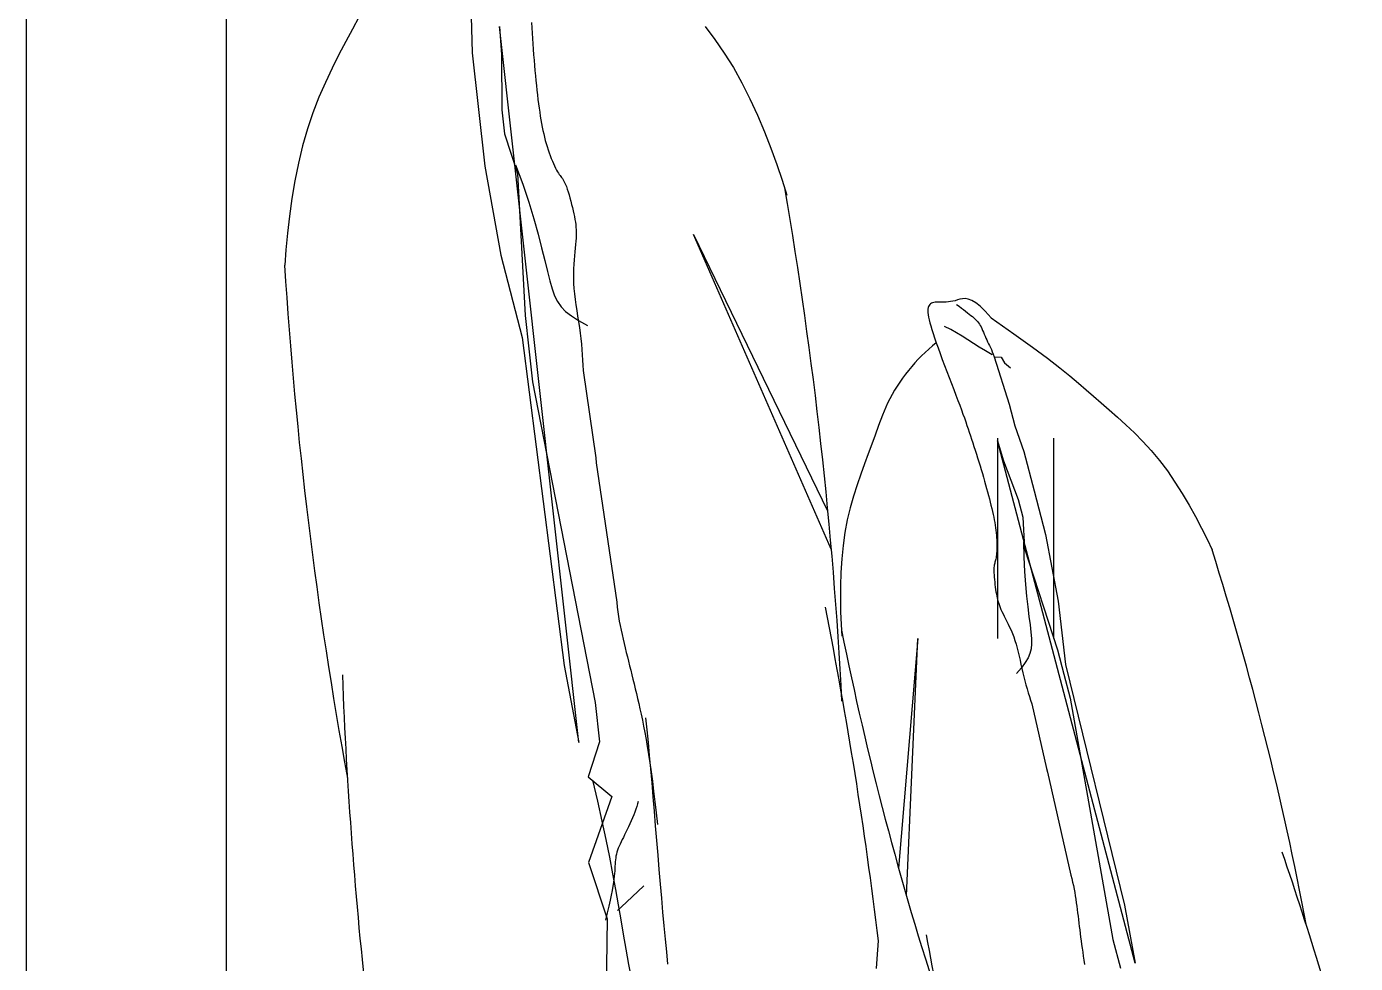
# Model space of a CAD drawing. Header units: inches. Extents: x 15.4 to 57.9, y 9.9 to 34.7.
# Drawn here: x 41.1834 to 41.5158, y 16.0902 to 16.3246 of the extents above; entities that cross this region are included whole.
import ezdxf

# ---------------------------------------------------------------- set-up
doc = ezdxf.new("R2010")
doc.units = ezdxf.units.IN
doc.header["$MEASUREMENT"] = 0
doc.layers.add('1', color=1, linetype='Continuous')

msp = doc.modelspace()

# ---------------------------------------------------------------- linework, layer by layer
at = {"layer": '1'}
for p, q in [((41.18335, 15.80146), (41.18335, 17.28146)), ((41.23335, 15.80146), (41.23335, 17.28146)), ((41.26645, 16.32693), (41.26485, 16.32394)), ((41.29453, 16.32711), (41.29479, 16.31806)), ((41.30968, 16.32562), (41.30975, 16.3243)), ((41.26485, 16.32394), (41.26318, 16.32082)), ((41.32154, 16.14548), (41.30162, 16.32458)), ((41.30162, 16.32458), (41.30218, 16.31754)), ((41.30975, 16.3243), (41.30983, 16.32297)), ((41.30983, 16.32297), (41.30992, 16.32162)), ((41.35312, 16.32461), (41.35554, 16.32137)), ((41.26318, 16.32082), (41.26148, 16.31757)), ((41.30992, 16.32162), (41.31, 16.32026)), ((41.31, 16.32026), (41.3101, 16.31891)), ((41.3101, 16.31891), (41.31019, 16.31755)), ((41.35554, 16.32137), (41.3579, 16.31795)), ((41.26148, 16.31757), (41.25977, 16.31417)), ((41.29479, 16.31806), (41.2963, 16.3046)), ((41.30218, 16.31754), (41.30225, 16.30378)), ((41.31019, 16.31755), (41.3103, 16.31621)), ((41.3103, 16.31621), (41.3104, 16.31489)), ((41.3579, 16.31795), (41.36016, 16.31433)), ((41.25977, 16.31417), (41.25809, 16.31062)), ((41.3104, 16.31489), (41.31052, 16.31359)), ((41.31052, 16.31359), (41.31063, 16.31231)), ((41.31063, 16.31231), (41.31075, 16.31106)), ((41.36016, 16.31433), (41.36231, 16.3105)), ((41.25809, 16.31062), (41.25649, 16.30692)), ((41.31075, 16.31106), (41.31088, 16.30984)), ((41.31088, 16.30984), (41.31101, 16.30865)), ((41.31101, 16.30865), (41.31115, 16.30748)), ((41.36231, 16.3105), (41.36432, 16.30651)), ((41.25649, 16.30692), (41.25498, 16.30304)), ((41.31115, 16.30748), (41.31128, 16.30635)), ((41.31128, 16.30635), (41.31143, 16.30526)), ((41.31143, 16.30526), (41.31157, 16.3042)), ((41.36432, 16.30651), (41.3662, 16.30241)), ((41.25498, 16.30304), (41.25361, 16.299)), ((41.2963, 16.3046), (41.29798, 16.28964)), ((41.30225, 16.30378), (41.30293, 16.29772)), ((41.31157, 16.3042), (41.31172, 16.30317)), ((41.31172, 16.30317), (41.31187, 16.30219)), ((41.31187, 16.30219), (41.31203, 16.30124)), ((41.3662, 16.30241), (41.36795, 16.29827)), ((41.25361, 16.299), (41.25241, 16.29477)), ((41.31203, 16.30124), (41.31219, 16.30032)), ((41.31219, 16.30032), (41.31236, 16.29943)), ((41.31236, 16.29943), (41.31254, 16.29856)), ((41.30293, 16.29772), (41.30618, 16.28784)), ((41.31254, 16.29856), (41.31272, 16.29772)), ((41.31272, 16.29772), (41.31292, 16.29691)), ((41.31292, 16.29691), (41.31312, 16.29611)), ((41.31312, 16.29611), (41.31334, 16.29532)), ((41.31334, 16.29532), (41.31357, 16.29455)), ((41.36795, 16.29827), (41.36956, 16.29415)), ((41.25241, 16.29477), (41.25137, 16.29043)), ((41.31357, 16.29455), (41.31382, 16.29378)), ((41.31382, 16.29378), (41.31407, 16.29304)), ((41.31407, 16.29304), (41.31434, 16.29231)), ((41.31434, 16.29231), (41.31461, 16.29161)), ((41.36956, 16.29415), (41.37102, 16.29009)), ((41.25137, 16.29043), (41.25048, 16.28601)), ((41.29798, 16.28964), (41.302, 16.26737)), ((41.31461, 16.29161), (41.31488, 16.29094)), ((41.31488, 16.29094), (41.31515, 16.29031)), ((41.31515, 16.29031), (41.31542, 16.28972)), ((41.31542, 16.28972), (41.31568, 16.28918)), ((41.31568, 16.28918), (41.31593, 16.2887)), ((41.31593, 16.2887), (41.31617, 16.28828)), ((41.37102, 16.29009), (41.37235, 16.28616)), ((41.25048, 16.28601), (41.24974, 16.28158)), ((41.30618, 16.28784), (41.30804, 16.25232)), ((41.31617, 16.28828), (41.3164, 16.28792)), ((41.3164, 16.28792), (41.31661, 16.28761)), ((41.31661, 16.28761), (41.31681, 16.28733)), ((41.31681, 16.28733), (41.31701, 16.28708)), ((41.31701, 16.28708), (41.3172, 16.28683)), ((41.3172, 16.28683), (41.31739, 16.28657)), ((41.31739, 16.28657), (41.31758, 16.28628)), ((41.31758, 16.28628), (41.31777, 16.28595)), ((41.31777, 16.28595), (41.31796, 16.28556)), ((41.31796, 16.28556), (41.31817, 16.28509)), ((41.37235, 16.28616), (41.37352, 16.28241)), ((41.31817, 16.28509), (41.31838, 16.28454)), ((41.31838, 16.28454), (41.3186, 16.28392)), ((41.3186, 16.28392), (41.31882, 16.28323)), ((41.31882, 16.28323), (41.31905, 16.28249)), ((41.31905, 16.28249), (41.31927, 16.28171)), ((41.24974, 16.28158), (41.24913, 16.27719)), ((41.31927, 16.28171), (41.31949, 16.28092)), ((41.31949, 16.28092), (41.3197, 16.28011)), ((41.3197, 16.28011), (41.3199, 16.2793)), ((41.3199, 16.2793), (41.32008, 16.27851)), ((41.24913, 16.27719), (41.24863, 16.2729)), ((41.32008, 16.27851), (41.32025, 16.27775)), ((41.32025, 16.27775), (41.3204, 16.27704)), ((41.3204, 16.27704), (41.32053, 16.27635)), ((41.32053, 16.27635), (41.32064, 16.27569)), ((41.32064, 16.27569), (41.32072, 16.27504)), ((41.24863, 16.2729), (41.24825, 16.26877)), ((41.32072, 16.27504), (41.32079, 16.27439)), ((41.32079, 16.27439), (41.32083, 16.27374)), ((41.32085, 16.27238), (41.32082, 16.27165)), ((41.32083, 16.27374), (41.32085, 16.27307)), ((41.32085, 16.27307), (41.32085, 16.27238)), ((41.38461, 16.19381), (41.35019, 16.27254)), ((41.35019, 16.27254), (41.38374, 16.20339)), ((41.24825, 16.26877), (41.24797, 16.26486)), ((41.32061, 16.26916), (41.32052, 16.26822)), ((41.3207, 16.27004), (41.32061, 16.26916)), ((41.32077, 16.27087), (41.3207, 16.27004)), ((41.32082, 16.27165), (41.32077, 16.27087)), ((41.302, 16.26737), (41.30734, 16.24677)), ((41.32032, 16.2662), (41.32024, 16.26511)), ((41.32042, 16.26723), (41.32032, 16.2662)), ((41.32052, 16.26822), (41.32042, 16.26723)), ((41.32018, 16.26398), (41.32015, 16.26281)), ((41.32015, 16.26281), (41.32015, 16.26159)), ((41.32024, 16.26511), (41.32018, 16.26398)), ((41.32015, 16.26159), (41.32019, 16.26033)), ((41.32019, 16.26033), (41.32028, 16.25903)), ((41.32028, 16.25903), (41.32042, 16.2577)), ((41.32042, 16.2577), (41.32058, 16.25634)), ((41.32058, 16.25634), (41.32078, 16.25496)), ((41.40974, 16.25539), (41.40949, 16.25525)), ((41.41001, 16.25551), (41.40974, 16.25539)), ((41.41033, 16.25559), (41.41001, 16.25551)), ((41.41068, 16.25564), (41.41033, 16.25559)), ((41.41107, 16.25566), (41.41068, 16.25564)), ((41.41149, 16.25567), (41.41107, 16.25566)), ((41.41193, 16.25567), (41.41149, 16.25567)), ((41.41241, 16.25567), (41.41193, 16.25567)), ((41.41291, 16.25567), (41.41241, 16.25567)), ((41.41343, 16.25568), (41.41291, 16.25567)), ((41.41396, 16.25571), (41.41343, 16.25568)), ((41.41451, 16.25577), (41.41396, 16.25571)), ((41.41507, 16.25587), (41.41451, 16.25577)), ((41.41564, 16.25601), (41.41507, 16.25587)), ((41.41621, 16.25619), (41.41564, 16.25601)), ((41.41681, 16.25637), (41.41621, 16.25619)), ((41.41745, 16.2565), (41.41681, 16.25637)), ((41.41814, 16.25653), (41.41745, 16.2565)), ((41.41892, 16.2564), (41.41814, 16.25653)), ((41.4198, 16.25607), (41.41892, 16.2564)), ((41.42078, 16.25549), (41.4198, 16.25607)), ((41.42191, 16.2546), (41.42078, 16.25549)), ((41.30804, 16.25232), (41.30897, 16.244)), ((41.32078, 16.25496), (41.32099, 16.25356)), ((41.32099, 16.25356), (41.3212, 16.25215)), ((41.3212, 16.25215), (41.32142, 16.25073)), ((41.40883, 16.25391), (41.40881, 16.25349)), ((41.40881, 16.25349), (41.40883, 16.25303)), ((41.40889, 16.25427), (41.40883, 16.25391)), ((41.40883, 16.25303), (41.40889, 16.2525)), ((41.40899, 16.25458), (41.40889, 16.25427)), ((41.40889, 16.2525), (41.40898, 16.25191)), ((41.40912, 16.25484), (41.40899, 16.25458)), ((41.40929, 16.25507), (41.40912, 16.25484)), ((41.40949, 16.25525), (41.40929, 16.25507)), ((41.42318, 16.25336), (41.42191, 16.2546)), ((41.42463, 16.2517), (41.42318, 16.25336)), ((41.32142, 16.25073), (41.32163, 16.24932)), ((41.32163, 16.24932), (41.32183, 16.24792)), ((41.40898, 16.25191), (41.40912, 16.25125)), ((41.40912, 16.25125), (41.4093, 16.25051)), ((41.4093, 16.25051), (41.40953, 16.24969)), ((41.40953, 16.24969), (41.4098, 16.24878)), ((41.4098, 16.24878), (41.41012, 16.24779)), ((41.42463, 16.2517), (41.43034, 16.24775)), ((41.30734, 16.24677), (41.31786, 16.16476)), ((41.32183, 16.24792), (41.322, 16.24652)), ((41.322, 16.24652), (41.32214, 16.24515)), ((41.41012, 16.24779), (41.41049, 16.24669)), ((41.41049, 16.24669), (41.41091, 16.24549)), ((41.41091, 16.24549), (41.41138, 16.24418)), ((41.43034, 16.24775), (41.435, 16.24442)), ((41.30897, 16.244), (41.30991, 16.23567)), ((41.32214, 16.24515), (41.32225, 16.2438)), ((41.32225, 16.2438), (41.32234, 16.24246)), ((41.32234, 16.24246), (41.32242, 16.24114)), ((41.41138, 16.24418), (41.41189, 16.24279)), ((41.41189, 16.24279), (41.41243, 16.24133)), ((41.435, 16.24442), (41.43878, 16.24162)), ((41.32242, 16.24114), (41.3225, 16.23984)), ((41.3225, 16.23984), (41.32256, 16.23856)), ((41.41243, 16.24133), (41.413, 16.23983)), ((41.413, 16.23983), (41.41358, 16.2383)), ((41.42543, 16.24199), (41.42912, 16.23013)), ((41.42543, 16.24199), (41.42715, 16.24185)), ((41.42715, 16.24185), (41.42799, 16.24044)), ((41.42799, 16.24044), (41.42948, 16.23919)), ((41.43878, 16.24162), (41.44184, 16.23924)), ((41.44184, 16.23924), (41.44436, 16.2372)), ((41.30991, 16.23567), (41.30991, 16.23567)), ((41.30991, 16.23567), (41.32558, 16.15544)), ((41.32256, 16.23856), (41.32574, 16.21667)), ((41.41358, 16.2383), (41.41416, 16.23677)), ((41.41416, 16.23677), (41.41474, 16.23526)), ((41.44436, 16.2372), (41.44649, 16.2354)), ((41.41474, 16.23526), (41.4153, 16.23379)), ((41.4153, 16.23379), (41.41584, 16.23238)), ((41.41584, 16.23238), (41.41634, 16.23106)), ((41.44649, 16.2354), (41.44839, 16.23374)), ((41.44839, 16.23374), (41.45024, 16.23211)), ((41.45024, 16.23211), (41.45217, 16.23045)), ((41.3987, 16.23037), (41.39748, 16.22737)), ((41.41634, 16.23106), (41.41679, 16.22983)), ((41.41679, 16.22983), (41.41721, 16.2287)), ((41.42912, 16.23013), (41.43054, 16.22467)), ((41.45217, 16.23045), (41.45418, 16.22872)), ((41.39748, 16.22737), (41.39648, 16.22476)), ((41.41721, 16.2287), (41.4176, 16.22765)), ((41.4176, 16.22765), (41.41795, 16.22666)), ((41.41795, 16.22666), (41.41828, 16.22572)), ((41.41828, 16.22572), (41.41859, 16.22482)), ((41.45418, 16.22872), (41.45625, 16.2269)), ((41.45625, 16.2269), (41.45836, 16.22498)), ((41.39561, 16.22238), (41.39478, 16.22007)), ((41.39648, 16.22476), (41.39561, 16.22238)), ((41.41859, 16.22482), (41.41889, 16.22395)), ((41.41889, 16.22395), (41.41918, 16.22309)), ((41.41918, 16.22309), (41.41946, 16.22223)), ((41.41946, 16.22223), (41.41975, 16.22135)), ((41.43054, 16.22467), (41.43281, 16.21826)), ((41.45836, 16.22498), (41.46049, 16.22295)), ((41.46049, 16.22295), (41.46261, 16.22079)), ((41.39478, 16.22007), (41.39389, 16.21768)), ((41.41975, 16.22135), (41.42005, 16.22045)), ((41.42005, 16.22045), (41.42034, 16.21953)), ((41.42034, 16.21953), (41.42065, 16.21859)), ((41.46064, 16.09027), (41.42626, 16.22098)), ((41.42626, 16.22098), (41.42777, 16.2159)), ((41.42635, 16.17146), (41.42635, 16.22158)), ((41.44035, 16.17146), (41.44035, 16.22158)), ((41.46261, 16.22079), (41.46471, 16.21849)), ((41.32574, 16.21667), (41.32582, 16.21543)), ((41.39389, 16.21768), (41.39297, 16.2152)), ((41.42065, 16.21859), (41.42095, 16.21763)), ((41.42095, 16.21763), (41.42126, 16.21667)), ((41.42126, 16.21667), (41.42156, 16.21569)), ((41.42156, 16.21569), (41.42186, 16.21472)), ((41.42777, 16.2159), (41.43143, 16.20625)), ((41.43281, 16.21826), (41.43538, 16.20843)), ((41.46471, 16.21849), (41.46676, 16.21602)), ((41.46676, 16.21602), (41.46874, 16.2134)), ((41.32582, 16.21543), (41.33098, 16.18058)), ((41.39203, 16.21261), (41.3911, 16.20991)), ((41.39297, 16.2152), (41.39203, 16.21261)), ((41.42186, 16.21472), (41.42216, 16.21375)), ((41.42216, 16.21375), (41.42245, 16.21278)), ((41.42245, 16.21278), (41.42273, 16.21183)), ((41.46874, 16.2134), (41.47064, 16.21063)), ((41.3911, 16.20991), (41.39022, 16.2071)), ((41.42273, 16.21183), (41.423, 16.21089)), ((41.423, 16.21089), (41.42327, 16.20996)), ((41.42327, 16.20996), (41.42352, 16.20905)), ((41.42352, 16.20905), (41.42376, 16.20816)), ((41.47064, 16.21063), (41.47245, 16.20778)), ((41.39022, 16.2071), (41.3894, 16.20419)), ((41.42376, 16.20816), (41.42399, 16.20729)), ((41.42399, 16.20729), (41.42421, 16.20645)), ((41.42421, 16.20645), (41.42442, 16.20562)), ((41.42442, 16.20562), (41.42461, 16.20481)), ((41.43143, 16.20625), (41.43259, 16.20183)), ((41.43538, 16.20843), (41.43824, 16.19751)), ((41.47245, 16.20778), (41.47417, 16.20488)), ((41.3894, 16.20419), (41.38867, 16.20116)), ((41.42461, 16.20481), (41.4248, 16.20403)), ((41.4248, 16.20403), (41.42497, 16.20327)), ((41.42497, 16.20327), (41.42513, 16.20254)), ((41.42513, 16.20254), (41.42528, 16.20183)), ((41.47417, 16.20488), (41.47578, 16.20198)), ((41.38867, 16.20116), (41.38806, 16.19801)), ((41.42528, 16.20183), (41.42541, 16.20115)), ((41.42541, 16.20115), (41.42553, 16.20048)), ((41.42553, 16.20048), (41.42564, 16.19983)), ((41.42564, 16.19983), (41.42574, 16.19919)), ((41.42574, 16.19919), (41.42582, 16.19856)), ((41.43259, 16.20183), (41.43298, 16.19404)), ((41.47578, 16.20198), (41.47728, 16.19911)), ((41.47728, 16.19911), (41.47866, 16.19632)), ((41.38806, 16.19801), (41.3876, 16.19475)), ((41.42582, 16.19856), (41.4259, 16.19795)), ((41.4259, 16.19795), (41.42595, 16.19734)), ((41.42595, 16.19734), (41.426, 16.19674)), ((41.426, 16.19674), (41.42604, 16.19614)), ((41.42604, 16.19614), (41.42606, 16.19554)), ((41.42606, 16.19554), (41.42607, 16.19496)), ((41.43824, 16.19751), (41.44143, 16.18084)), ((41.47866, 16.19632), (41.47992, 16.19366)), ((41.3876, 16.19475), (41.38726, 16.19142)), ((41.42598, 16.19241), (41.42593, 16.19201)), ((41.42601, 16.19286), (41.42598, 16.19241)), ((41.42604, 16.19334), (41.42601, 16.19286)), ((41.42606, 16.19386), (41.42604, 16.19334)), ((41.42607, 16.1944), (41.42606, 16.19386)), ((41.42607, 16.19496), (41.42607, 16.1944)), ((41.43298, 16.19404), (41.44127, 16.16868)), ((41.38726, 16.19142), (41.38705, 16.18804)), ((41.42535, 16.18926), (41.42534, 16.18888)), ((41.42539, 16.18959), (41.42535, 16.18926)), ((41.42543, 16.18987), (41.42539, 16.18959)), ((41.42548, 16.19012), (41.42543, 16.18987)), ((41.42555, 16.19036), (41.42548, 16.19012)), ((41.42561, 16.19058), (41.42555, 16.19036)), ((41.42568, 16.19081), (41.42561, 16.19058)), ((41.42575, 16.19106), (41.42568, 16.19081)), ((41.42582, 16.19133), (41.42575, 16.19106)), ((41.42588, 16.19165), (41.42582, 16.19133)), ((41.42593, 16.19201), (41.42588, 16.19165)), ((41.38705, 16.18804), (41.38694, 16.18468)), ((41.42534, 16.18888), (41.42534, 16.18844)), ((41.42534, 16.18844), (41.42535, 16.18794)), ((41.42535, 16.18794), (41.42538, 16.1874)), ((41.42538, 16.1874), (41.42542, 16.18682)), ((41.42542, 16.18682), (41.42548, 16.18622)), ((41.42548, 16.18622), (41.42554, 16.1856)), ((41.42554, 16.1856), (41.42561, 16.18498)), ((41.38694, 16.18468), (41.38693, 16.18135)), ((41.42561, 16.18498), (41.42569, 16.18436)), ((41.42569, 16.18436), (41.42577, 16.18376)), ((41.42577, 16.18376), (41.42586, 16.18318)), ((41.42586, 16.18318), (41.42595, 16.18264)), ((41.42595, 16.18264), (41.42604, 16.18212)), ((41.33098, 16.18058), (41.3311, 16.17937)), ((41.3311, 16.17937), (41.33125, 16.17819)), ((41.38693, 16.18135), (41.387, 16.17812)), ((41.42604, 16.18212), (41.42615, 16.18163)), ((41.42615, 16.18163), (41.42626, 16.18115)), ((41.42626, 16.18115), (41.42639, 16.18068)), ((41.42639, 16.18068), (41.42654, 16.18022)), ((41.42654, 16.18022), (41.4267, 16.17974)), ((41.4267, 16.17974), (41.42689, 16.17926)), ((41.42689, 16.17926), (41.42711, 16.17876)), ((41.44143, 16.18084), (41.44325, 16.16498)), ((41.33125, 16.17819), (41.33142, 16.17701)), ((41.33142, 16.17701), (41.33162, 16.17586)), ((41.33162, 16.17586), (41.33183, 16.17471)), ((41.387, 16.17812), (41.38714, 16.17501)), ((41.42711, 16.17876), (41.42735, 16.17823)), ((41.42735, 16.17823), (41.42762, 16.17766)), ((41.42762, 16.17766), (41.42792, 16.17707)), ((41.42792, 16.17707), (41.42825, 16.17644)), ((41.42825, 16.17644), (41.42858, 16.17578)), ((41.42858, 16.17578), (41.42893, 16.17508)), ((41.33183, 16.17471), (41.33207, 16.17358)), ((41.33207, 16.17358), (41.33231, 16.17246)), ((41.33231, 16.17246), (41.33257, 16.17134)), ((41.38714, 16.17501), (41.38732, 16.17207)), ((41.42893, 16.17508), (41.42928, 16.17434)), ((41.42928, 16.17434), (41.42962, 16.17357)), ((41.42962, 16.17357), (41.42996, 16.17275)), ((41.42996, 16.17275), (41.43029, 16.1719)), ((41.33257, 16.17134), (41.33284, 16.17023)), ((41.33284, 16.17023), (41.33311, 16.16912)), ((41.33311, 16.16912), (41.33338, 16.16802)), ((41.40631, 16.17146), (41.40149, 16.11402)), ((41.40347, 16.10707), (41.40631, 16.17146)), ((41.43029, 16.1719), (41.4306, 16.17101)), ((41.4306, 16.17101), (41.43089, 16.17007)), ((41.43089, 16.17007), (41.43115, 16.1691)), ((41.43115, 16.1691), (41.4314, 16.16811)), ((41.33338, 16.16802), (41.33366, 16.16691)), ((41.33366, 16.16691), (41.33394, 16.16581)), ((41.33394, 16.16581), (41.33421, 16.16469)), ((41.4314, 16.16811), (41.43164, 16.16709)), ((41.43164, 16.16709), (41.43187, 16.16605)), ((41.43187, 16.16605), (41.4321, 16.16501)), ((41.44127, 16.16868), (41.44286, 16.1626)), ((41.31786, 16.16476), (41.32154, 16.14548)), ((41.33421, 16.16469), (41.33449, 16.16357)), ((41.33449, 16.16357), (41.33477, 16.16243)), ((41.33477, 16.16243), (41.33505, 16.16128)), ((41.4321, 16.16501), (41.43233, 16.16396)), ((41.43233, 16.16396), (41.43256, 16.16291)), ((41.43256, 16.16291), (41.43281, 16.16188)), ((41.44286, 16.1626), (41.44445, 16.15653)), ((41.44325, 16.16498), (41.45801, 16.10475)), ((41.33505, 16.16128), (41.33533, 16.16011)), ((41.33533, 16.16011), (41.33562, 16.15892)), ((41.43281, 16.16188), (41.43306, 16.16086)), ((41.43306, 16.16086), (41.43333, 16.15986)), ((41.43333, 16.15986), (41.43362, 16.15888)), ((41.33562, 16.15892), (41.33591, 16.15771)), ((41.33591, 16.15771), (41.3362, 16.15647)), ((41.3362, 16.15647), (41.33649, 16.1552)), ((41.43362, 16.15888), (41.43392, 16.15792)), ((41.43392, 16.15792), (41.43421, 16.15698)), ((41.43421, 16.15698), (41.43452, 16.15605)), ((41.43452, 16.15605), (41.43481, 16.15513)), ((41.44445, 16.15653), (41.44445, 16.15653)), ((41.44445, 16.15653), (41.45513, 16.09615)), ((41.32558, 16.15544), (41.32668, 16.14561)), ((41.33649, 16.1552), (41.33679, 16.15389)), ((41.33679, 16.15389), (41.33709, 16.15252)), ((41.33709, 16.15252), (41.33739, 16.15108)), ((41.43481, 16.15513), (41.4385, 16.13896)), ((41.33739, 16.15108), (41.3377, 16.14957)), ((41.3377, 16.14957), (41.33801, 16.14797)), ((41.33818, 16.15167), (41.3385, 16.14863)), ((41.33801, 16.14797), (41.33832, 16.14626)), ((41.33832, 16.14626), (41.33863, 16.14444)), ((41.3385, 16.14863), (41.33881, 16.14549)), ((41.32668, 16.14561), (41.32384, 16.13686)), ((41.33863, 16.14444), (41.33894, 16.1425)), ((41.33881, 16.14549), (41.33913, 16.14223)), ((41.33894, 16.1425), (41.33926, 16.14041)), ((41.33913, 16.14223), (41.33944, 16.13887)), ((41.33926, 16.14041), (41.33958, 16.13817)), ((41.32384, 16.13686), (41.32976, 16.13198)), ((41.33944, 16.13887), (41.33974, 16.13541)), ((41.33958, 16.13817), (41.3399, 16.13579)), ((41.3399, 16.13579), (41.34022, 16.13327)), ((41.4385, 16.13896), (41.43877, 16.13806)), ((41.43877, 16.13806), (41.44457, 16.11229)), ((41.33974, 16.13541), (41.34004, 16.13187)), ((41.34022, 16.13327), (41.34054, 16.13061)), ((41.32976, 16.13198), (41.32395, 16.11541)), ((41.34004, 16.13187), (41.34034, 16.12828)), ((41.34054, 16.13061), (41.34087, 16.12783)), ((41.34034, 16.12828), (41.34064, 16.12464)), ((41.34087, 16.12783), (41.34119, 16.12491)), ((41.34064, 16.12464), (41.34094, 16.12097)), ((41.34094, 16.12097), (41.34124, 16.11731)), ((41.34124, 16.11731), (41.34154, 16.11366)), ((41.32395, 16.11541), (41.32859, 16.10138)), ((41.34154, 16.11366), (41.34184, 16.11004)), ((41.33777, 16.10964), (41.33339, 16.10551)), ((41.34184, 16.11004), (41.34215, 16.10648)), ((41.44457, 16.11229), (41.44481, 16.11141)), ((41.44481, 16.11141), (41.44502, 16.11054)), ((41.44502, 16.11054), (41.44522, 16.10967)), ((41.44522, 16.10967), (41.44539, 16.10881)), ((41.34215, 16.10648), (41.34246, 16.10299)), ((41.44539, 16.10881), (41.44555, 16.10795)), ((41.44555, 16.10795), (41.44569, 16.1071)), ((41.44569, 16.1071), (41.44582, 16.10624)), ((41.44582, 16.10624), (41.44594, 16.10539)), ((41.33339, 16.10551), (41.3312, 16.10344)), ((41.34246, 16.10299), (41.34277, 16.09958)), ((41.44594, 16.10539), (41.44606, 16.10454)), ((41.44606, 16.10454), (41.44617, 16.1037)), ((41.44617, 16.1037), (41.44627, 16.10285)), ((41.44627, 16.10285), (41.44638, 16.102)), ((41.45801, 16.10475), (41.46064, 16.09027)), ((41.32859, 16.10138), (41.32837, 16.08356)), ((41.34277, 16.09958), (41.34309, 16.09628)), ((41.44638, 16.102), (41.44648, 16.10115)), ((41.44648, 16.10115), (41.44659, 16.10029)), ((41.44659, 16.10029), (41.4467, 16.09943)), ((41.4467, 16.09943), (41.44681, 16.09856)), ((41.34309, 16.09628), (41.3434, 16.09309)), ((41.39639, 16.09584), (41.39623, 16.09362)), ((41.44681, 16.09856), (41.44692, 16.09768)), ((41.44692, 16.09768), (41.44704, 16.09679)), ((41.44704, 16.09679), (41.44716, 16.09588)), ((41.44716, 16.09588), (41.44729, 16.09495)), ((41.45513, 16.09615), (41.45701, 16.08897)), ((41.3434, 16.09309), (41.34371, 16.09001)), ((41.39623, 16.09362), (41.39606, 16.09132)), ((41.44729, 16.09495), (41.44742, 16.09401)), ((41.44742, 16.09401), (41.44756, 16.09304)), ((41.44756, 16.09304), (41.4477, 16.09204)), ((41.39606, 16.09132), (41.39587, 16.08891)), ((41.4477, 16.09204), (41.44786, 16.091)), ((41.44786, 16.091), (41.44804, 16.08992))]:
    msp.add_line(p, q, dxfattribs=at)
for points in [[(41.30568, 16.28997), (41.30746, 16.28515), (41.30897, 16.28065), (41.31024, 16.27649), (41.3113, 16.27267), (41.3122, 16.26921), (41.31296, 16.2661), (41.31363, 16.26335), (41.31424, 16.26097), (41.31482, 16.25895), (41.31545, 16.25724), (41.31618, 16.25577), (41.31708, 16.25448), (41.31821, 16.25331), (41.31964, 16.25218), (41.32143, 16.25104), (41.32365, 16.24981)], [(41.416, 16.25504), (41.41662, 16.2546), (41.41721, 16.25418), (41.41776, 16.25377), (41.41827, 16.25338), (41.41875, 16.25301), (41.41919, 16.25266), (41.41959, 16.25233), (41.41995, 16.25203), (41.42028, 16.25175), (41.42057, 16.25149), (41.42084, 16.25124), (41.42108, 16.25099), (41.42131, 16.25074), (41.42152, 16.25046), (41.42172, 16.25016), (41.42191, 16.24982), (41.42211, 16.24944), (41.42231, 16.24903), (41.4225, 16.24858), (41.42271, 16.24812), (41.42291, 16.24764), (41.42312, 16.24715), (41.42333, 16.24666), (41.42355, 16.24618), (41.42377, 16.24571), (41.42399, 16.24525), (41.42422, 16.24477), (41.42446, 16.24429), (41.4247, 16.24378), (41.42494, 16.24323), (41.42518, 16.24264), (41.42543, 16.24199)], [(41.4249, 16.24243), (41.42322, 16.24344), (41.42166, 16.2444), (41.4202, 16.24533), (41.4188, 16.24623), (41.41741, 16.2471), (41.416, 16.24795), (41.41454, 16.24878), (41.41299, 16.24959)], [(41.43276, 16.19567), (41.43281, 16.19181), (41.43297, 16.18825), (41.43321, 16.185), (41.43349, 16.18204), (41.4338, 16.17938), (41.4341, 16.17699), (41.43438, 16.17489), (41.4346, 16.17306), (41.43473, 16.17149), (41.43475, 16.17012), (41.43464, 16.1689), (41.43436, 16.16775), (41.43388, 16.16663), (41.43318, 16.16545), (41.43224, 16.16417), (41.43102, 16.16271)], [(41.34047, 16.06457), (41.33863, 16.07085), (41.33712, 16.07641), (41.33588, 16.08138), (41.33487, 16.08586), (41.33403, 16.08996), (41.33332, 16.09379), (41.33268, 16.09748), (41.33207, 16.10113), (41.33144, 16.10483), (41.33076, 16.10865), (41.33004, 16.11263), (41.32924, 16.11679), (41.32835, 16.12117), (41.32737, 16.12582), (41.32627, 16.13077), (41.32504, 16.13606)], [(41.33631, 16.13069), (41.33617, 16.1301), (41.33599, 16.12946), (41.33576, 16.12878), (41.33551, 16.12807), (41.33523, 16.12734), (41.33493, 16.12659), (41.33461, 16.12585), (41.33428, 16.1251), (41.33395, 16.12437), (41.33362, 16.12367), (41.33329, 16.123), (41.33297, 16.12235), (41.33266, 16.12174), (41.33236, 16.12116), (41.33208, 16.12059), (41.33182, 16.12005), (41.33158, 16.11952), (41.33137, 16.11901), (41.33118, 16.11851), (41.33102, 16.11802), (41.33089, 16.11754), (41.3308, 16.11706), (41.33072, 16.11657), (41.33066, 16.11608), (41.33062, 16.11557), (41.33058, 16.11505), (41.33055, 16.1145), (41.33052, 16.11393), (41.33048, 16.11332), (41.33044, 16.11268), (41.33037, 16.11199), (41.33029, 16.11124), (41.33018, 16.11041), (41.33004, 16.10949), (41.32985, 16.10845), (41.32963, 16.10729), (41.32935, 16.10598), (41.32901, 16.1045), (41.32861, 16.10284), (41.32814, 16.10098)]]:
    msp.add_lwpolyline(points, dxfattribs=at)
at = {"layer": '1', "extrusion": (0, 0, -1)}
for centre, major_axis, start_param, end_param in [((40.30097, 16.09994), (0.01371, 1.08761), 1.387896, 1.506831), ((42.33356, 16.3327), (-0.0152, 1.08759), 4.545018, 4.663952), ((40.2598, 15.95787), (0.09761, 1.14076), 1.290762, 1.364643), ((42.40652, 16.20591), (0.13804, 1.13657), 4.47961, 4.553491)]:
    msp.add_ellipse(centre, major_axis=major_axis, ratio=1, start_param=start_param, end_param=end_param, dxfattribs=at)
at = {"layer": '1'}
for centre, major_axis, start_param, end_param in [((41.43951, 16.20989), (0.04157, 0.01889), 1.821116, 2.250052), ((40.70192, 15.94827), (0.75198, 0.31626), -0.211514, -0.092579), ((42.18712, 16.33373), (0.74505, 0.33225), 2.91977, 3.038705), ((40.68507, 15.83986), (0.78643, 0.3448), -0.157167, -0.083286), ((42.25426, 16.24541), (0.771, 0.37804), 2.858984, 2.932865)]:
    msp.add_ellipse(centre, major_axis=major_axis, ratio=1, start_param=start_param, end_param=end_param, dxfattribs=at)

doc.saveas('drawing.dxf')
